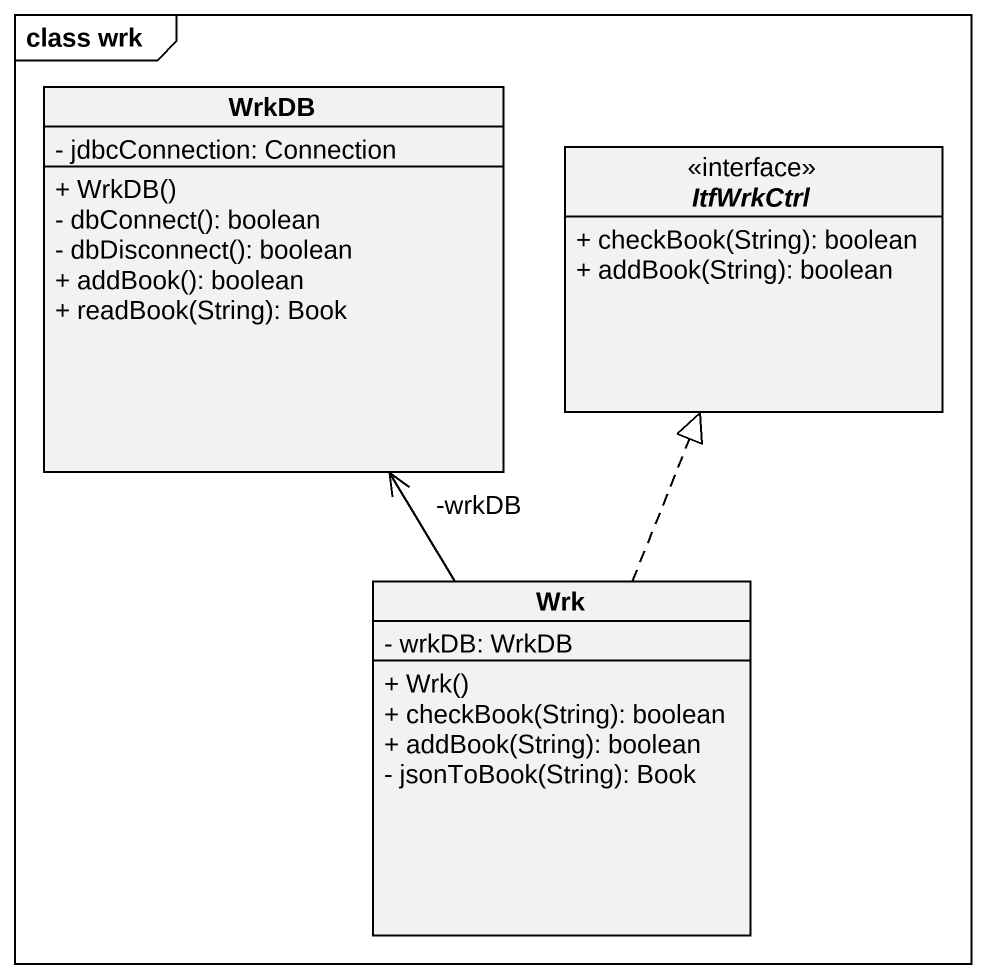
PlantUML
@startuml
mainframe class wrk
hide circle
hide empty members
skinparam classAttributeIconSize 0
class WrkDB {
  - jdbcConnection: Connection
  + WrkDB()
  - dbConnect(): boolean
  - dbDisconnect(): boolean
  + addBook(): boolean
  + readBook(String): Book
}
interface ItfWrkCtrl {
  + checkBook(String): boolean
  + addBook(String): boolean
}
class Wrk {
  - wrkDB: WrkDB
  + Wrk()
  + checkBook(String): boolean
  + addBook(String): boolean
  - jsonToBook(String): Book
}
Wrk -up-> "-wrkDB" WrkDB
Wrk .up.|> ItfWrkCtrl
@enduml
